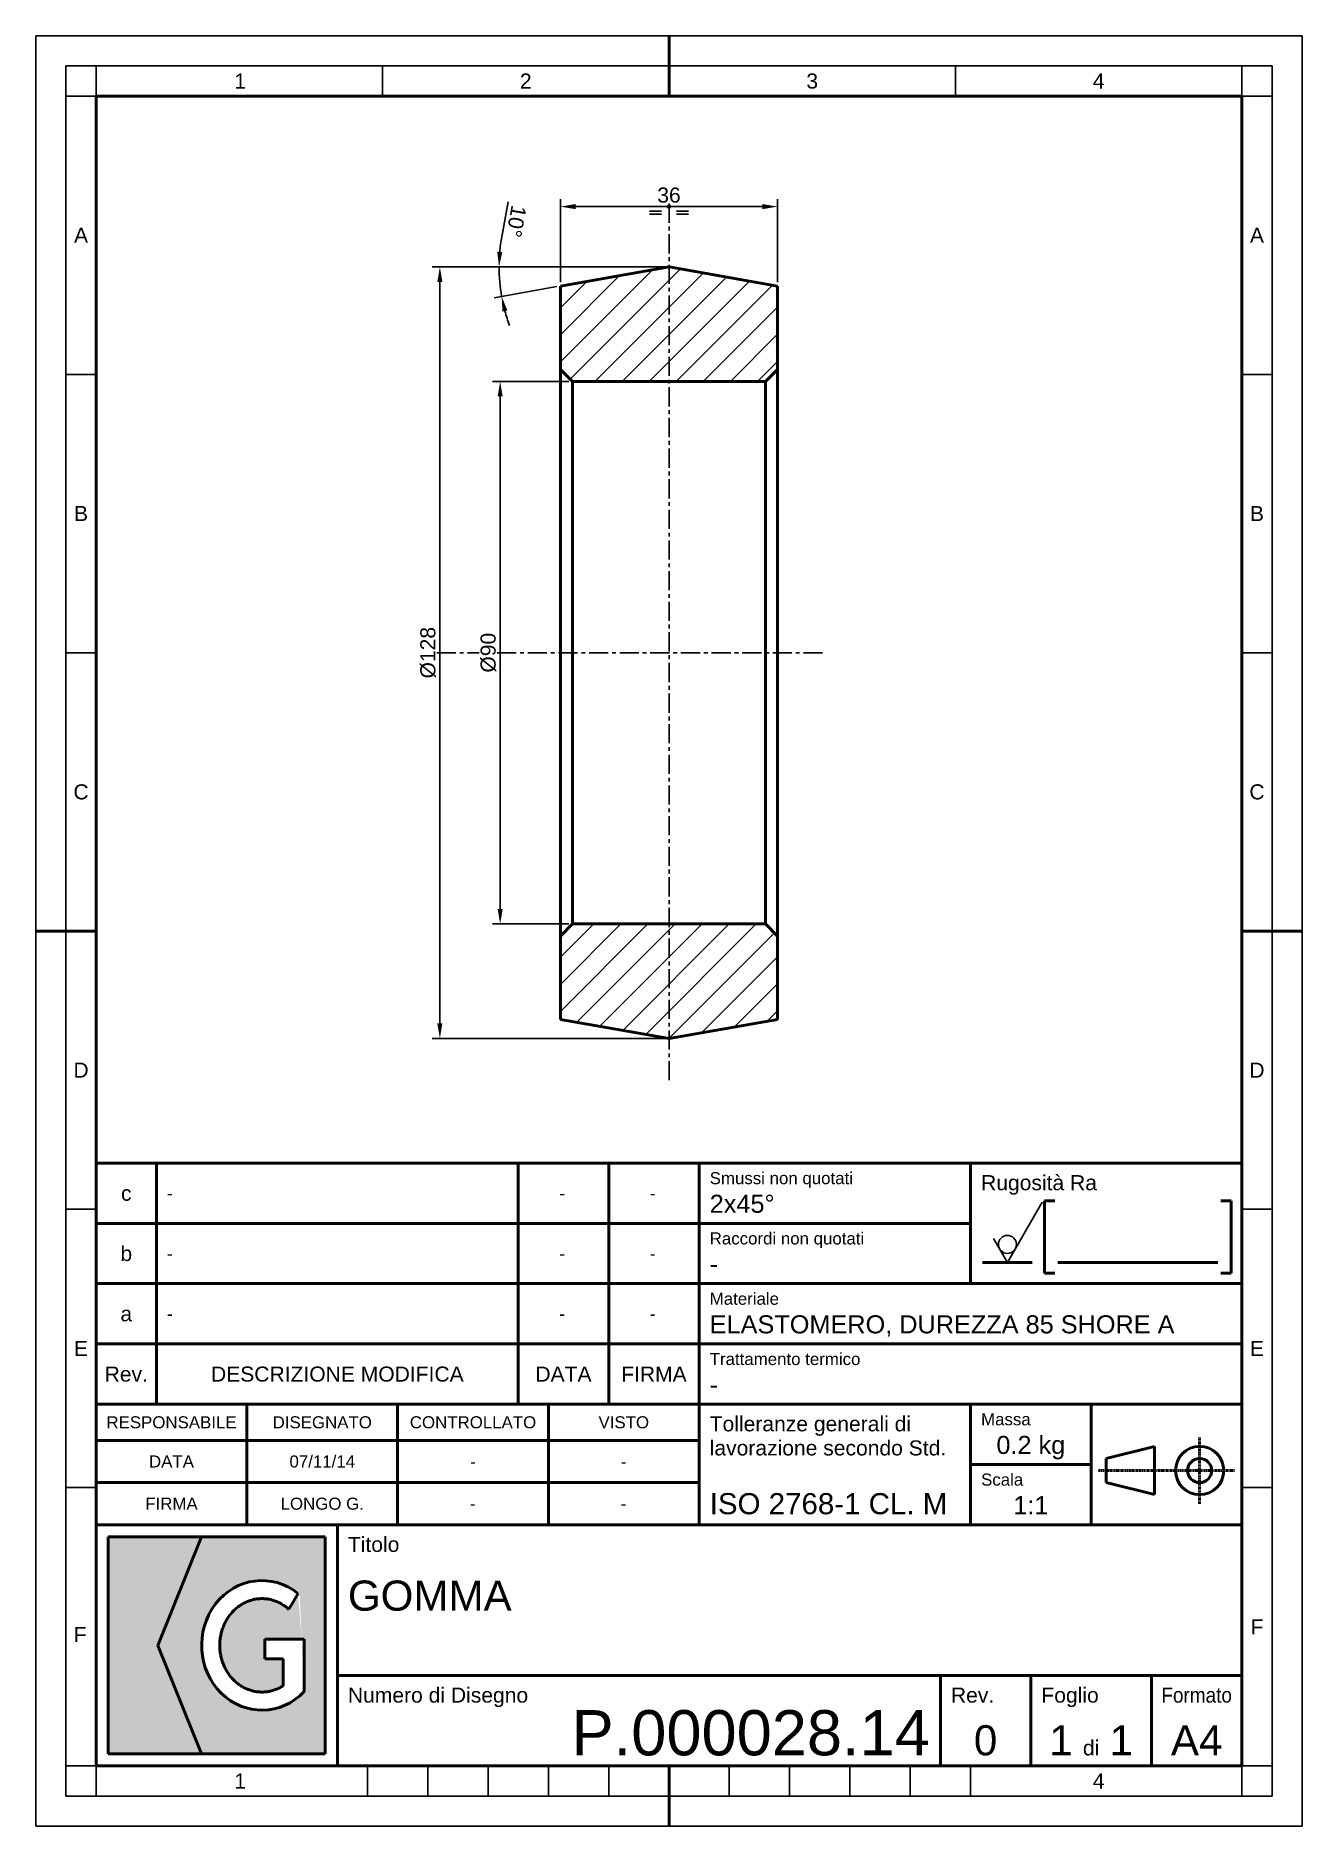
# Paper-space layout 'Foglio1' of a CAD drawing. Header units: millimetres. Extents: x -200 to 10, y -10 to 287.
# The model-space entities are those that its viewports show. They can reach past a viewport. Long polylines and large blocks are cut down to what shows.
import ezdxf
from ezdxf.enums import TextEntityAlignment as Align

# ---------------------------------------------------------------- set-up
doc = ezdxf.new("R2010")
doc.units = ezdxf.units.MM
doc.header["$LTSCALE"] = 0.1
doc.header["$PDSIZE"] = -5
doc.linetypes.add('CENTER', pattern=[50.8, 31.75, -6.35, 6.35, -6.35])
for name, color, linetype, lineweight in [('ASSE', 4, 'CENTER', 25), ('CARTIGLIO', 7, 'Continuous', 50), ('CONTORNO1', 7, 'Continuous', 50), ('QUOTA', 3, 'Continuous', 25), ('TRATTEGGIO', 1, 'Continuous', 25)]:
    doc.layers.add(name, color=color, linetype=linetype, lineweight=lineweight)
doc.layers.add('FINESTRA', color=1, linetype='Continuous', lineweight=25, plot=False)
doc.layers.get('FINESTRA').freeze()
doc.styles.get("Standard").update_dxf_attribs({"font": 'arial.ttf'})
doc.dimstyles.new('ISO_1-1', dxfattribs={"dimtxt": 2.5, "dimasz": 2.5, "dimexe": 1.25, "dimexo": 0.625, "dimtad": 1, "dimtxsty": 'Standard', "dimcen": 2.5, "dimclrt": 2, "dimadec": 0, "dimazin": 0, "dimtfac": 1, "dimtmove": 0, "dimatfit": 3, "dimfxl": 1, "dimarcsym": 0})

# ---------------------------------------------------------------- blocks, each defined once
blk = doc.blocks.new('DLG - A4')
at = {"layer": 'CARTIGLIO', "color": 3, "lineweight": 25}
for p, q in [((-200, 287), (10, 287)), ((-200, -10), (-200, 287)), ((10, 287), (10, -10)), ((-195, 282), (5, 282)), ((-195, -5), (-195, 282)), ((-190, 277), (-190, 282)), ((-142.5, 277), (-142.5, 282)), ((-47.5, 277), (-47.5, 282)), ((0, 277), (0, 282)), ((5, 282), (5, -5)), ((-190, 277), (-195, 277)), ((0, 277), (5, 277)), ((-190, 230.83), (-195, 230.83)), ((0, 230.83), (5, 230.83)), ((-190, 184.67), (-195, 184.67)), ((0, 184.67), (5, 184.67)), ((-190, 92.33), (-195, 92.33)), ((0, 92.33), (5, 92.33)), ((-190, 46.17), (-195, 46.17)), ((0, 46.17), (5, 46.17)), ((-190, 0), (-195, 0)), ((-190, -5), (-190, 0)), ((-145, -5), (-145, 0)), ((-135, -5), (-135, 0)), ((-125, -5), (-125, 0)), ((-115, -5), (-115, 0)), ((-105, -5), (-105, 0)), ((-85, -5), (-85, 0)), ((-75, -5), (-75, 0)), ((-65, -5), (-65, 0)), ((-55, -5), (-55, 0)), ((-45, -5), (-45, 0)), ((0, 0), (5, 0)), ((0, 0), (0, -5)), ((5, -5), (-195, -5)), ((10, -10), (-200, -10))]:
    blk.add_line(p, q, dxfattribs=at)
at = {"layer": 'CARTIGLIO'}
for p, q in [((-95, 277), (-95, 287)), ((-190, 277), (0, 277)), ((-190, 0), (-190, 277)), ((0, 277), (0, 0)), ((-200, 138.5), (-190, 138.5)), ((10, 138.5), (0, 138.5)), ((-15, 15), (-15, 0)), ((0, 15), (-15, 15)), ((0, 0), (-190, 0)), ((-95, -10), (-95, 0))]:
    blk.add_line(p, q, dxfattribs=at)
at = {"layer": 'CARTIGLIO', "linetype": 'Continuous'}
for s, p in [('1', (-166.12, 279.5)), ('2', (-118.75, 279.5)), ('3', (-71.25, 279.5)), ('4', (-23.75, 279.5)), ('A', (-192.5, 253.92)), ('A', (2.5, 253.92)), ('B', (-192.5, 207.75)), ('B', (2.5, 207.75)), ('C', (-192.5, 161.58)), ('C', (2.5, 161.58)), ('D', (-192.5, 115.42)), ('D', (2.5, 115.42)), ('E', (-192.5, 69.25)), ('E', (2.5, 69.25)), ('F', (2.5, 23.08)), ('F', (-192.64, 21.78)), ('1', (-166.12, -2.5)), ('4', (-23.75, -2.5))]:
    blk.add_text(s, height=2.5, dxfattribs=at).set_placement(p, align=Align.MIDDLE_CENTER)
at = {"layer": 'CARTIGLIO', "color": 3, "linetype": 'Continuous', "width": 0.9}
blk.add_text('Formato', height=2.5, dxfattribs=at).set_placement((-7.5, 10.5), align=Align.CENTER)
at = {"layer": 'CARTIGLIO', "color": 2}
blk.add_text('A4', height=5, dxfattribs=at).set_placement((-7.5, 1.75), align=Align.CENTER)
blk = doc.blocks.new('DLG - Tabella Cartiglio Particolari')
at = {"layer": 'CARTIGLIO'}
h = blk.add_hatch(color=256, dxfattribs=at)
h.set_gradient(color1=(142, 217, 0), rotation=90, one_color=1, name='INVCYLINDER')
h.paths.add_polyline_path([(-172.5, 2), (-179.75, 20), (-172.5, 38), (-188, 38), (-188, 2)])
h = blk.add_hatch(color=256, dxfattribs=at)
h.set_gradient(color1=(74, 74, 74), rotation=90, one_color=1, name='INVCYLINDER')
h.paths.add_polyline_path([(-152, 2), (-152, 38), (-172.5, 38), (-179.75, 20), (-172.5, 2)])
edge = h.paths.add_edge_path(flags=16)
edge.add_ellipse((-162.5, 20), major_axis=(0, -10.75), ratio=0.930233, start_angle=-216.6999, end_angle=44.427, ccw=False)
edge.add_line((-156.52, 28.62), (-158.05, 25.98))
edge.add_spline(control_points=[(-158.05, 25.98), (-158.11, 26.03), (-158.36, 26.25), (-158.82, 26.6), (-159.44, 26.98), (-160.09, 27.29), (-160.76, 27.52), (-161.45, 27.68), (-162.15, 27.75), (-162.85, 27.75), (-163.55, 27.68), (-164.24, 27.52), (-164.91, 27.29), (-165.56, 26.98), (-166.18, 26.6), (-166.77, 26.15), (-167.32, 25.63), (-167.82, 25.05), (-168.27, 24.41), (-168.65, 23.72), (-168.97, 22.99), (-169.22, 22.22), (-169.39, 21.43), (-169.49, 20.61), (-169.51, 19.79), (-169.45, 18.98), (-169.32, 18.17), (-169.1, 17.39), (-168.82, 16.64), (-168.47, 15.93), (-168.05, 15.26), (-167.58, 14.65), (-167.05, 14.1), (-166.48, 13.61), (-165.88, 13.2), (-165.24, 12.85), (-164.57, 12.59), (-163.89, 12.39), (-163.2, 12.28), (-162.73, 12.25), (-162.5, 12.25)], knot_values=[18.269116, 18.269116, 18.269116, 18.269116, 18.521182, 19.261774, 19.990675, 20.709105, 21.418788, 22.121881, 22.820876, 23.518482, 24.217478, 24.92057, 25.630253, 26.348683, 27.077584, 27.818176, 28.571145, 29.336629, 30.114246, 30.903123, 31.701955, 32.50907, 33.322497, 34.140049, 34.959392, 35.778137, 36.593911, 37.404444, 38.207646, 39.001688, 39.785073, 40.556703, 41.315946, 42.062675, 42.797301, 43.520781, 44.234594, 44.940688, 45.641404, 46.339358, 46.339358, 46.339358, 46.339358], degree=3, periodic=0)
edge.add_spline(control_points=[(-162.5, 12.25), (-162.27, 12.25), (-161.8, 12.28), (-161.11, 12.39), (-160.43, 12.59), (-159.76, 12.85), (-159.29, 13.11), (-159.04, 13.26), (-159, 13.29)], knot_values=[0, 0, 0, 0, 0.697954, 1.39867, 2.104765, 2.818577, 3.542057, 3.699749, 3.699749, 3.699749, 3.699749], degree=3, periodic=0)
edge.add_line((-159, 13.29), (-159, 17.75))
edge.add_line((-159, 17.75), (-162, 17.75))
edge.add_line((-162, 17.75), (-162, 21))
edge.add_line((-162, 21), (-155.5, 21))
edge.add_line((-155.5, 21), (-155.5, 12.32))
for p, q in [((-190, 0), (-190, 100)), ((-190, 100), (0, 100)), ((-180, 60), (-180, 100)), ((-120, 60), (-120, 100)), ((-105, 60), (-105, 100)), ((-90, 40), (-90, 100)), ((-45, 100), (-45, 80)), ((0, 100), (0, 0)), ((-32.75, 93.75), (-31, 93.75)), ((-32.75, 93.75), (-32.75, 81.75)), ((-3.5, 93.75), (-1.75, 93.75)), ((-1.75, 93.75), (-1.75, 81.75)), ((-190, 90), (-45, 90)), ((-34.75, 83.5), (-43, 83.5)), ((-4, 83.5), (-30.5, 83.5)), ((-32.75, 81.75), (-31, 81.75)), ((-3.5, 81.75), (-1.75, 81.75)), ((-190, 80), (0, 80)), ((-190, 70), (0, 70)), ((-190, 60), (0, 60)), ((-165, 40), (-165, 60)), ((-140, 40), (-140, 60)), ((-115, 40), (-115, 60)), ((-45, 60), (-45, 40)), ((-25, 60), (-25, 40)), ((-190, 54), (-90, 54)), ((-22.5, 51), (-14.5, 53)), ((-22.5, 51), (-22.5, 47)), ((-14.5, 53), (-14.5, 45)), ((-45, 50), (-25, 50)), ((-190, 47), (-90, 47)), ((-22.5, 47), (-14.5, 45)), ((-190, 40), (0, 40)), ((-150, 0), (-150, 40)), ((-152, 38), (-188, 38)), ((-188, 38), (-188, 2)), ((-172.5, 38), (-179.75, 20)), ((-152, 2), (-152, 38)), ((-158.05, 25.98), (-156.52, 28.62)), ((-162, 21), (-155.5, 21)), ((-162, 21), (-162, 17.75)), ((-155.5, 21), (-155.5, 12.32)), ((-179.75, 20), (-172.5, 2)), ((-162, 17.75), (-159, 17.75)), ((-159, 17.75), (-159, 13.29)), ((0, 15), (-150, 15)), ((-50, 15), (-50, 0)), ((-35, 15), (-35, 0)), ((-15, 15), (-15, 0)), ((0, 0), (-190, 0)), ((-188, 2), (-152, 2))]:
    blk.add_line(p, q, dxfattribs=at)
at = {"layer": 'CARTIGLIO', "color": 3, "linetype": 'CENTER', "ltscale": 0.1}
for p, q in [((-7, 43.5), (-7, 54.5)), ((-23.75, 49), (-12.5, 49)), ((-12.5, 49), (-1.25, 49))]:
    blk.add_line(p, q, dxfattribs=at)
at = {"layer": 'CARTIGLIO'}
for radius in [4, 2]:
    blk.add_circle((-7, 49), radius, dxfattribs=at)
blk.add_ellipse((-162.5, 20), major_axis=(0, -10.75), ratio=0.930233, start_param=-3.782127, end_param=0.775397, dxfattribs=at)
for points, knots in [([(-158.05, 25.98), (-158.11, 26.03), (-158.36, 26.25), (-158.82, 26.6), (-159.44, 26.98), (-160.09, 27.29), (-160.76, 27.52), (-161.45, 27.68), (-162.15, 27.75), (-162.85, 27.75), (-163.55, 27.68), (-164.24, 27.52), (-164.91, 27.29), (-165.56, 26.98), (-166.18, 26.6), (-166.77, 26.15), (-167.32, 25.63), (-167.82, 25.05), (-168.27, 24.41), (-168.65, 23.72), (-168.97, 22.99), (-169.22, 22.22), (-169.39, 21.43), (-169.49, 20.61), (-169.51, 19.79), (-169.45, 18.98), (-169.32, 18.17), (-169.1, 17.39), (-168.82, 16.64), (-168.47, 15.93), (-168.05, 15.26), (-167.58, 14.65), (-167.05, 14.1), (-166.48, 13.61), (-165.88, 13.2), (-165.24, 12.85), (-164.57, 12.59), (-163.89, 12.39), (-163.2, 12.28), (-162.73, 12.25), (-162.5, 12.25)], [18.269116, 18.269116, 18.269116, 18.269116, 18.521182, 19.261774, 19.990675, 20.709105, 21.418788, 22.121881, 22.820876, 23.518482, 24.217478, 24.92057, 25.630253, 26.348683, 27.077584, 27.818176, 28.571145, 29.336629, 30.114246, 30.903123, 31.701955, 32.50907, 33.322497, 34.140049, 34.959392, 35.778137, 36.593911, 37.404444, 38.207646, 39.001688, 39.785073, 40.556703, 41.315946, 42.062675, 42.797301, 43.520781, 44.234594, 44.940688, 45.641404, 46.339358, 46.339358, 46.339358, 46.339358]), ([(-162.5, 12.25), (-162.27, 12.25), (-161.8, 12.28), (-161.11, 12.39), (-160.43, 12.59), (-159.76, 12.85), (-159.29, 13.11), (-159.04, 13.26), (-159, 13.29)], [0, 0, 0, 0, 0.697954, 1.39867, 2.104765, 2.818577, 3.542057, 3.699749, 3.699749, 3.699749, 3.699749])]:
    blk.add_open_spline(points, degree=3, knots=knots, dxfattribs=at)
at = {"layer": 'CARTIGLIO', "color": 3, "linetype": 'Continuous'}
for s, height, p in [('Smussi non quotati', 2, (-88.25, 96.5)), ('Rugosità Ra', 2.5, (-43.25, 95.5)), ('Raccordi non quotati', 2, (-88.25, 86.5)), ('Materiale', 2, (-88.25, 76.5)), ('Trattamento termico', 2, (-88.25, 66.5)), ('Tolleranze generali di', 2.5, (-88.25, 55.5)), ('Massa', 2, (-43.25, 56.5)), ('lavorazione secondo Std.', 2.5, (-88.25, 51.5)), ('Scala', 2, (-43.25, 46.5)), ('Titolo', 2.5, (-148.25, 35.5)), ('Numero di Disegno', 2.5, (-148.25, 10.5)), ('Rev.', 2.5, (-48.25, 10.5)), ('Foglio', 2.5, (-33.25, 10.5))]:
    blk.add_text(s, height=height, dxfattribs=at).set_placement(p)
for s, height, p in [('c', 2.5, (-185, 95)), ('b', 2.5, (-185, 85)), ('a', 2.5, (-185, 75)), ('Rev.', 2.5, (-185, 65)), ('DESCRIZIONE MODIFICA', 2.5, (-150, 65)), ('DATA', 2.5, (-112.5, 65)), ('FIRMA', 2.5, (-97.5, 65)), ('RESPONSABILE', 2, (-177.5, 57)), ('DISEGNATO', 2, (-152.5, 57)), ('CONTROLLATO', 2, (-127.5, 57)), ('VISTO', 2, (-102.5, 57)), ('DATA', 2, (-177.5, 50.5)), ('FIRMA', 2, (-177.5, 43.5))]:
    blk.add_text(s, height=height, dxfattribs=at).set_placement(p, align=Align.MIDDLE_CENTER)
blk.add_text('di', height=2.5, dxfattribs=at).set_placement((-25, 1.75), align=Align.CENTER)
at = {"layer": 'CARTIGLIO', "color": 2, "flags": 8}
for tag, p in [('Descr Mod C', (-178.25, 95)), ('Descr Mod B', (-178.25, 85)), ('Descr Mod A', (-178.25, 75))]:
    blk.add_attdef(tag, text='', height=2, dxfattribs=at).set_placement(p, align=Align.MIDDLE_LEFT)
for tag, p in [('Data Mod C', (-112.72, 95)), ('Dis Mod C', (-97.72, 95)), ('Data Mod B', (-112.72, 85)), ('Dis Mod B', (-97.72, 85)), ('Data Mod A', (-112.72, 75)), ('Dis Mod A', (-97.72, 75)), ('Data Dis', (-152.5, 50.5)), ('Data Contr', (-127.5, 50.5)), ('Data Visto', (-102.5, 50.5)), ('Nome Dis', (-152.5, 43.5)), ('Nome Visto', (-102.55, 43.5)), ('Nome Contr', (-127.55, 43.5))]:
    blk.add_attdef(tag, text='', height=2, dxfattribs=at).set_placement(p, align=Align.MIDDLE_CENTER)
for tag, p, height in [('Smussi', (-88.25, 91.75), 3), ('Raccordi', (-88.25, 81.75), 3), ('Materiale', (-88.25, 71.75), 3), ('Trattamento', (-88.25, 61.75), 3), ('Tolleranze', (-88.25, 41.75), 3.5), ('Titolo1', (-148.25, 25.75), 5), ('Titolo2', (-148.25, 16.75), 5)]:
    blk.add_attdef(tag, p, '', height=height, dxfattribs=at)
for tag, height, p in [('Massa', 3, (-35, 51.75)), ('Scala', 3, (-35, 41.75)), ('Rev', 5, (-42.5, 1.75)), ('FC', 5, (-30, 1.75)), ('FT', 5, (-20, 1.75))]:
    blk.add_attdef(tag, text='', height=height, dxfattribs=at).set_placement(p, align=Align.CENTER)
blk.add_attdef('Numero Disegno', text='', height=7.5, dxfattribs=at).set_placement((-51.74, 1.75), align=Align.RIGHT)
blk = doc.blocks.new('Rug_Grezzo')
at = {"layer": 'QUOTA'}
for q in [(5.77, 10), (-2.31, 4)]:
    blk.add_line((0, 0), q, dxfattribs=at)
blk.add_circle((0, 3), 1.5, dxfattribs=at)
at = {"layer": 'QUOTA', "color": 2, "flags": 8}
blk.add_attdef('Rugosità', text='', height=2.5, dxfattribs=at).set_placement((0, 5.5), align=Align.CENTER)
blk = doc.blocks.new('*D4')
at = {"layer": 'Defpoints', "color": 0}
for p in [(2, 109), (-10, 19), (2, 19)]:
    blk.add_point(p, dxfattribs=at)
at = {"layer": 'QUOTA', "color": 0, "lineweight": -2}
for p, q in [((1.38, 109), (-11.25, 109)), ((-10, 106.5), (-10, 21.5)), ((1.38, 19), (-11.25, 19))]:
    blk.add_line(p, q, dxfattribs=at)
at = {"layer": 'QUOTA', "color": 0}
for points in [[(-9.58, 106.5), (-10.42, 106.5), (-10, 109)], [(-10.42, 21.5), (-9.58, 21.5), (-10, 19)]]:
    blk.add_solid(points, dxfattribs=at)
at = {"layer": 'QUOTA', "color": 2, "insert": (-11.95, 64), "char_height": 2.5, "attachment_point": 5, "rotation": 90}
blk.add_mtext('%%c90', dxfattribs=at)
blk = doc.blocks.new('*D5')
at = {"layer": 'Defpoints', "color": 0}
for p in [(18, 128), (-20, 0), (18, 0)]:
    blk.add_point(p, dxfattribs=at)
at = {"layer": 'QUOTA', "color": 0, "lineweight": -2}
for p, q in [((17.38, 128), (-21.25, 128)), ((-20, 125.5), (-20, 2.5)), ((17.38, 0), (-21.25, 0))]:
    blk.add_line(p, q, dxfattribs=at)
at = {"layer": 'QUOTA', "color": 0}
for points in [[(-19.58, 125.5), (-20.42, 125.5), (-20, 128)], [(-20.42, 2.5), (-19.58, 2.5), (-20, 0)]]:
    blk.add_solid(points, dxfattribs=at)
at = {"layer": 'QUOTA', "color": 2, "insert": (-21.95, 64), "char_height": 2.5, "attachment_point": 5, "rotation": 90}
blk.add_mtext('%%c128', dxfattribs=at)
blk = doc.blocks.new('*D6')
at = {"layer": 'Defpoints', "color": 0}
for p in [(36, 138), (0, 124.83), (36, 124.83)]:
    blk.add_point(p, dxfattribs=at)
at = {"layer": 'QUOTA', "color": 0, "lineweight": -2}
for p, q in [((0, 125.45), (0, 139.25)), ((2.5, 138), (33.5, 138)), ((36, 125.45), (36, 139.25))]:
    blk.add_line(p, q, dxfattribs=at)
at = {"layer": 'QUOTA', "color": 0}
for points in [[(2.5, 138.42), (2.5, 137.58), (0, 138)], [(33.5, 137.58), (33.5, 138.42), (36, 138)]]:
    blk.add_solid(points, dxfattribs=at)
at = {"layer": 'QUOTA', "color": 2, "insert": (18, 139.9), "char_height": 2.5, "attachment_point": 5}
blk.add_mtext('36', dxfattribs=at)
blk = doc.blocks.new('*D8')
at = {"layer": 'Defpoints', "color": 0}
for p in [(0, 128), (17.38, 128), (18, 128), (0, 124.83), (-9.99, 124.73)]:
    blk.add_point(p, dxfattribs=at)
at = {"layer": 'QUOTA', "color": 0, "lineweight": -2}
for p, q in [((-9.74, 132.98), (-8.69, 138.8)), ((-0.62, 128), (-11.43, 128)), ((-0.62, 124.72), (-10.98, 122.89))]:
    blk.add_line(p, q, dxfattribs=at)
for start, end in [(169.8304, 174.9152), (180, 190), (195.0848, 200.1696)]:
    blk.add_arc((18, 128), 28.18, start, end, dxfattribs=at)
at = {"layer": 'QUOTA', "color": 0}
for points in [[(-10.48, 130.52), (-9.65, 130.48), (-10.18, 128)], [(-8.8, 120.76), (-9.62, 120.58), (-9.75, 123.11)]]:
    blk.add_solid(points, dxfattribs=at)
at = {"layer": 'QUOTA', "color": 2, "insert": (-7.33, 135.55), "char_height": 2.5, "attachment_point": 5, "rotation": 259.8304}
blk.add_mtext('10%%d', dxfattribs=at)
blk = doc.blocks.new('Simbolo_Simmetria')
at = {"layer": 'QUOTA'}
for p, q in [((-1.25, -0.75), (-3.25, -0.75)), ((-1.25, -1.25), (-3.25, -1.25)), ((1.25, -0.75), (3.25, -0.75)), ((1.25, -1.25), (3.25, -1.25))]:
    blk.add_line(p, q, dxfattribs=at)
at = {"layer": 'QUOTA', "const_width": 0.375}
blk.add_lwpolyline([(-0.1875, 0, 1), (0.1875, 0, 1)], format="xyb", close=True, dxfattribs=at)

msp = doc.modelspace()

# ---------------------------------------------------------------- hatches: boundary and pattern name
at = {"layer": 'TRATTEGGIO'}
h = msp.add_hatch(dxfattribs=at)
h.set_pattern_fill('ANSI31', color=256, style=0)
h.paths.add_polyline_path([(36, 111), (36, 124.826), (18, 128), (0, 124.826), (0, 111), (2, 109), (34, 109)])
h.paths.add_polyline_path([(36, 3.174), (36, 17), (34, 19), (2, 19), (0, 17), (0, 3.174), (18, 0)])

# ---------------------------------------------------------------- linework, layer by layer
at = {"layer": 'ASSE'}
for p, q in [((18, 138.5), (18, -7.5)), ((-20.5, 64), (-13.5, 64)), ((-10.5, 64), (43.5, 64))]:
    msp.add_line(p, q, dxfattribs=at)
at = {"layer": 'CONTORNO1'}
for p, q in [((0, 124.826), (18, 128)), ((18, 128), (36, 124.826)), ((0, 3.174), (0, 124.826)), ((36, 124.826), (36, 3.174)), ((0, 111), (2, 109)), ((36, 111), (34, 109)), ((2, 109), (34, 109)), ((2, 109), (2, 19)), ((34, 109), (34, 19)), ((0, 17), (2, 19)), ((2, 19), (34, 19)), ((36, 17), (34, 19)), ((0, 3.174), (18, 0)), ((18, 0), (36, 3.174))]:
    msp.add_line(p, q, dxfattribs=at)
at = {"layer": 'QUOTA'}
msp.add_line((0, 128), (17.375, 128), dxfattribs=at)

# ---------------------------------------------------------------- block references
msp.add_blockref('Simbolo_Simmetria', (18, 138), dxfattribs=at)

# ---------------------------------------------------------------- dimensions: what is measured, and where the dimension line sits
dim = msp.add_linear_dim(base=(36, 138), p1=(0, 124.826), p2=(36, 124.826), dimstyle='ISO_1-1', dxfattribs=at)
dim.commit()
dim.dimension.update_dxf_attribs({"geometry": '*D6', "text_midpoint": (18, 139.901)})
dim = msp.add_angular_dim_2l(base=(-9.989, 124.729), line1=((0, 128), (17.375, 128)), line2=((0, 124.826), (18, 128)), dimstyle='ISO_1-1', dxfattribs=at)
dim.commit()
dim.dimension.update_dxf_attribs({"geometry": '*D8', "text_midpoint": (-7.327, 135.547)})
for base, p1, p2, picture, middle in [((-20, 0), (18, 128), (18, 0), '*D5', (-21.946, 64)), ((-10, 19), (2, 109), (2, 19), '*D4', (-11.946, 64))]:
    dim = msp.add_linear_dim(base=base, p1=p1, p2=p2, angle=90, text='%%c<>', dimstyle='ISO_1-1', dxfattribs=at)
    dim.commit()
    dim.dimension.update_dxf_attribs({"geometry": picture, "text_midpoint": middle})

psp = doc.layouts.new('Foglio1')

# ---------------------------------------------------------------- block references
at = {"layer": 'CARTIGLIO'}
for name, p in [('DLG - A4', (0, 0)), ('Rug_Grezzo', (-38.875, 83.5))]:
    psp.add_blockref(name, p, dxfattribs=at)
ref = psp.add_blockref('DLG - Tabella Cartiglio Particolari', (0, 0), dxfattribs=at)
ref.add_attrib('Numero Disegno', 'P.000028.14', dxfattribs={"color": 2, "height": 7.5, "flags": 8}).set_placement((-51.74, 1.75), align=Align.RIGHT)
ref.add_attrib('Rev', '0', dxfattribs={"color": 2, "height": 5, "flags": 8}).set_placement((-42.5, 1.75), align=Align.CENTER)
ref.add_attrib('Titolo1', 'GOMMA', (-148.25, 25.75), dxfattribs={"color": 2, "height": 5, "flags": 8})
ref.add_attrib('Tolleranze', 'ISO 2768-1 CL. M', (-88.25, 41.75), dxfattribs={"color": 2, "height": 3.5, "flags": 8})
ref.add_attrib('Scala', '1:1', dxfattribs={"color": 2, "height": 3, "flags": 8}).set_placement((-35, 41.75), align=Align.CENTER)
ref.add_attrib('Smussi', '2x45°', (-88.25, 91.75), dxfattribs={"color": 2, "height": 3, "flags": 8})
ref.add_attrib('Raccordi', '-', (-88.25, 81.75), dxfattribs={"color": 2, "height": 3, "flags": 8})
ref.add_attrib('Trattamento', '-', (-88.25, 61.75), dxfattribs={"color": 2, "height": 3, "flags": 8})
ref.add_attrib('Data Dis', '07/11/14', dxfattribs={"color": 2, "height": 2, "flags": 8}).set_placement((-152.5, 50.5), align=Align.MIDDLE_CENTER)
ref.add_attrib('Data Contr', '-', dxfattribs={"color": 2, "height": 2, "flags": 8}).set_placement((-127.5, 50.5), align=Align.MIDDLE_CENTER)
ref.add_attrib('Data Visto', '-', dxfattribs={"color": 2, "height": 2, "flags": 8}).set_placement((-102.5, 50.5), align=Align.MIDDLE_CENTER)
ref.add_attrib('Nome Dis', 'LONGO G.', dxfattribs={"color": 2, "height": 2, "flags": 8}).set_placement((-152.5, 43.5), align=Align.MIDDLE_CENTER)
ref.add_attrib('Nome Contr', '-', dxfattribs={"color": 2, "height": 2, "flags": 8}).set_placement((-127.552, 43.5), align=Align.MIDDLE_CENTER)
ref.add_attrib('Nome Visto', '-', dxfattribs={"color": 2, "height": 2, "flags": 8}).set_placement((-102.552, 43.5), align=Align.MIDDLE_CENTER)
ref.add_attrib('Descr Mod A', '-', dxfattribs={"color": 2, "height": 2, "flags": 8}).set_placement((-178.25, 75), align=Align.MIDDLE_LEFT)
ref.add_attrib('Data Mod A', '-', dxfattribs={"color": 2, "height": 2, "flags": 8}).set_placement((-112.716, 75), align=Align.MIDDLE_CENTER)
ref.add_attrib('Dis Mod A', '-', dxfattribs={"color": 2, "height": 2, "flags": 8}).set_placement((-97.716, 75), align=Align.MIDDLE_CENTER)
ref.add_attrib('Data Mod B', '-', dxfattribs={"color": 2, "height": 2, "flags": 8}).set_placement((-112.716, 85), align=Align.MIDDLE_CENTER)
ref.add_attrib('Dis Mod B', '-', dxfattribs={"color": 2, "height": 2, "flags": 8}).set_placement((-97.716, 85), align=Align.MIDDLE_CENTER)
ref.add_attrib('Descr Mod B', '-', dxfattribs={"color": 2, "height": 2, "flags": 8}).set_placement((-178.25, 85), align=Align.MIDDLE_LEFT)
ref.add_attrib('Data Mod C', '-', dxfattribs={"color": 2, "height": 2, "flags": 8}).set_placement((-112.716, 95), align=Align.MIDDLE_CENTER)
ref.add_attrib('Dis Mod C', '-', dxfattribs={"color": 2, "height": 2, "flags": 8}).set_placement((-97.716, 95), align=Align.MIDDLE_CENTER)
ref.add_attrib('Descr Mod C', '-', dxfattribs={"color": 2, "height": 2, "flags": 8}).set_placement((-178.25, 95), align=Align.MIDDLE_LEFT)
ref.add_attrib('FC', '1', dxfattribs={"color": 2, "height": 5, "flags": 8}).set_placement((-30, 1.75), align=Align.CENTER)
ref.add_attrib('FT', '1', dxfattribs={"color": 2, "height": 5, "flags": 8}).set_placement((-20, 1.75), align=Align.CENTER)
ref.add_attrib('Materiale', 'ELASTOMERO, DUREZZA 85 SHORE A', (-88.25, 71.75), dxfattribs={"color": 2, "height": 3, "flags": 8})
ref.add_attrib('Massa', '0.2 kg', dxfattribs={"color": 2, "height": 3, "flags": 8}).set_placement((-35, 51.75), align=Align.CENTER)

# ---------------------------------------------------------------- viewports
at = {"layer": 'FINESTRA'}
psp.add_viewport(center=(-95, 188.5), size=(190, 177), view_center_point=(18, 67.833), view_height=177, dxfattribs=at)

doc.saveas('drawing.dxf')
